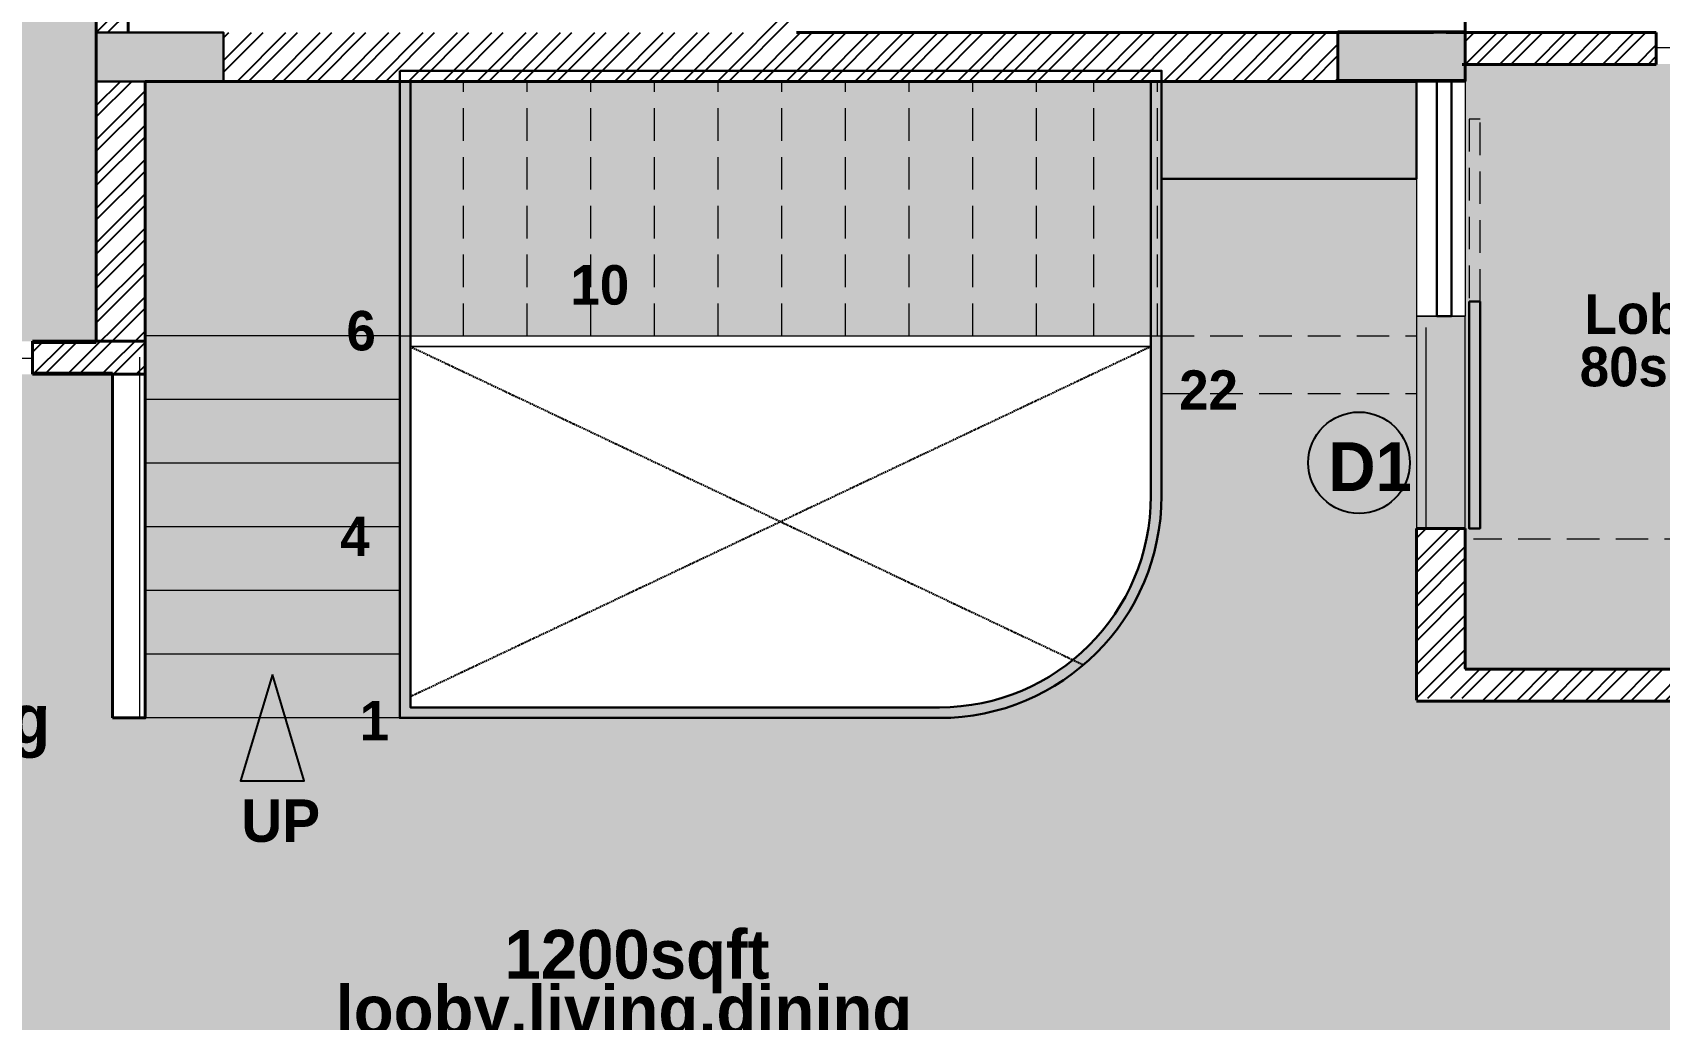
# Model space of a CAD drawing. Header units: feet. Extents: x 3576 to 8206, y -9151 to -6616.
# Drawn here: x 5336.8 to 5636.8, y -8421.8 to -8239.8 of the extents above; entities that cross this region are included whole.
import ezdxf

# ---------------------------------------------------------------- set-up
doc = ezdxf.new("R2010")
doc.units = ezdxf.units.FT
doc.linetypes.add('DASHED2', pattern=[0.375, 0.25, -0.125])
doc.layers.get('0').update_dxf_attribs({"linetype": 'CONTINUOUS', "lineweight": 40})
for name, color, linetype, lineweight in [('1fr', 233, 'CONTINUOUS', 5), ('A-GFLR-MBND', 12, 'CONTINUOUS', 5), ('COLUMN', 254, 'CONTINUOUS', 30), ('fur', 36, 'CONTINUOUS', 20), ('HACHT', 8, 'CONTINUOUS', 9), ('STAIR', 184, 'CONTINUOUS', 9), ('text', 47, 'CONTINUOUS', 25), ('Wall1', 7, 'CONTINUOUS', 40), ('WINDOW', 180, 'CONTINUOUS', 9)]:
    doc.layers.add(name, color=color, linetype=linetype, lineweight=lineweight)
doc.layers.add('A-GFLR-FURN', color=7, linetype='CONTINUOUS', lineweight=5, true_color=0xd1752e)
doc.layers.add('WALL', color=7, linetype='CONTINUOUS', lineweight=40, true_color=0x0b0b0a)
doc.styles.add('ROMANS', font='sanss___.ttf')
doc.styles.get("Standard").update_dxf_attribs({"font": 'GOTHIC.TTF'})

msp = doc.modelspace()

# ---------------------------------------------------------------- hatches: boundary and pattern name
at = {"layer": 'A-GFLR-FURN'}
msp.add_hatch(color=7, dxfattribs=at).paths.add_polyline_path([(5381.056, -8358.202), (5375.1864, -8377.7672), (5386.9255, -8377.7672)])
at = {"layer": 'COLUMN', "lineweight": 25}
h = msp.add_hatch(dxfattribs=at)
h.set_pattern_fill('ANSI32', color=32, scale=0.469565, style=0)
h.set_pattern_definition([(45, (5159.5777, -8141.2092), (-3.16261, 3.16261), []), (45, (5161.686, -8141.2092), (-3.16261, 3.16261), [])])
h.paths.add_polyline_path([(5471.8386, -8180.3397), (5477.7081, -8180.3397)])
h.paths.add_polyline_path([(5471.8386, -8239.8179), (5477.7081, -8239.8179), (5477.7081, -8209.6875), (5471.8386, -8209.6875)])
h.paths.add_polyline_path([(5372.056, -8239.8179), (5577.4907, -8239.8179), (5577.4907, -8248.8179), (5372.056, -8248.8179)])
h = msp.add_hatch(dxfattribs=at)
h.set_pattern_fill('ANSI32', color=32, scale=0.469565, style=0)
h.set_pattern_definition([(45, (5348.5777, -8239.818), (-3.1626, 3.1626), []), (45, (5350.686, -8239.818), (-3.1626, 3.1626), [])])
h.paths.add_polyline_path([(5354.4473, -8209.6875), (5348.5777, -8209.6875), (5348.5777, -8239.8179), (5354.4473, -8239.8179)])
at = {"layer": 'COLUMN'}
for points in [[(5372.056, -8239.8179), (5348.5777, -8239.8179), (5348.5777, -8248.8179), (5372.056, -8248.8179)], [(5600.969, -8239.6904), (5577.4907, -8239.6904), (5577.4907, -8248.6904), (5600.969, -8248.6904)], [(5600.969, -8239.8179), (5577.4907, -8239.8179), (5577.4907, -8248.8179), (5600.969, -8248.8179)]]:
    msp.add_hatch(color=256, dxfattribs=at).paths.add_polyline_path(points)
at = {"layer": 'COLUMN', "lineweight": 25}
h = msp.add_hatch(dxfattribs=at)
h.set_pattern_fill('ANSI32', color=32, scale=0.469565, style=0)
h.set_pattern_definition([(45, (5600.969, -8245.6875), (-3.1626, 3.1626), []), (45, (5603.0774, -8245.6875), (-3.1626, 3.1626), [])])
h.paths.add_polyline_path([(5600.969, -8239.8179), (5636.1864, -8239.8179), (5636.1864, -8245.6875), (5600.969, -8245.6875)])
h = msp.add_hatch(dxfattribs=at)
h.set_pattern_fill('ANSI32', color=32, scale=0.469565, style=0)
h.set_pattern_definition([(45, (5336.8386, -8366.2092), (-3.16261, 3.16261), []), (45, (5338.947, -8366.2092), (-3.16261, 3.16261), [])])
h.paths.add_polyline_path([(5336.8386, -8302.8179), (5357.5777, -8302.8179), (5357.5777, -8248.8179), (5348.5777, -8248.8179), (5348.5777, -8296.9484), (5336.8386, -8296.9484)])
h = msp.add_hatch(dxfattribs=at)
h.set_pattern_fill('ANSI32', color=32, scale=0.469565, style=0)
h.set_pattern_definition([(45, (5591.969, -8362.557), (-3.16261, 3.16261), []), (45, (5594.0774, -8362.557), (-3.16261, 3.16261), [])])
h.paths.add_polyline_path([(5699.1864, -8356.6875), (5842.0125, -8356.6875), (5842.0125, -8362.5571), (5699.1864, -8362.5571)])
h.paths.add_polyline_path([(5600.969, -8357.2092), (5690.1864, -8357.2092), (5690.1864, -8363.0788), (5600.969, -8363.0788)])
h.paths.add_polyline_path([(5600.969, -8331.2556), (5591.969, -8331.2556), (5591.969, -8362.5571), (5600.969, -8362.5571)])
at = {"layer": 'HACHT', "lineweight": 40}
h = msp.add_hatch(color=256, dxfattribs=at)
h.set_gradient(color1=(228, 240, 158), color2=(228, 240, 158), one_color=1, tint=0.78, name='INVCYLINDER')
h.paths.add_polyline_path([(5152.9255, -8141.2092), (5348.5777, -8141.2092), (5348.5777, -8296.7527), (5152.9255, -8296.7527)])
h = msp.add_hatch(color=256, dxfattribs=at)
h.set_gradient(color1=(228, 240, 158), color2=(228, 240, 158), one_color=1, tint=0.78, name='INVCYLINDER')
h.paths.add_polyline_path([(5699.1864, -8141.2092), (5699.1864, -8151.7744), (5696.056, -8151.7744), (5696.056, -8291.5308), (5690.1836, -8291.5304), (5690.1836, -8245.5891), (5600.969, -8245.6875), (5600.969, -8248.6904), (5600.969, -8357.2092), (5690.1864, -8357.2092), (5690.1864, -8325.4266), (5696.056, -8325.4266), (5696.056, -8347.4266), (5699.1866, -8347.4273), (5699.1866, -8357.0816), (5842.0125, -8357.0817), (5842.0125, -8354.0788), (5848.6647, -8354.0788), (5848.6647, -8141.2092)])
h = msp.add_hatch(color=256, dxfattribs=at)
h.set_gradient(color1=(204, 159, 213), color2=(225, 198, 230), one_color=1, tint=0.84, name='INVCYLINDER')
h.paths.add_polyline_path([(5152.9255, -8302.8179), (5351.5777, -8302.8179), (5351.5777, -8366.2074), (5357.5777, -8366.2074), (5357.5777, -8248.8179), (5591.969, -8248.6904), (5591.969, -8362.8238), (5848.6647, -8362.8238), (5848.6647, -8554.4086), (5600.969, -8554.4086), (5600.969, -8446.4086), (5479.2734, -8446.4086), (5479.2734, -8452.2782), (5496.8821, -8452.2782), (5496.8843, -8554.4009), (5354.4473, -8554.4009), (5354.4473, -8469.9049), (5357.5777, -8469.9049), (5357.5777, -8446.4266), (5348.5777, -8446.4266), (5348.5777, -8514.1223), (5276.1864, -8514.1223), (5276.1864, -8446.4266), (5152.9255, -8446.4266)])
edge = h.paths.add_edge_path(flags=0)
edge.add_arc((5504.0198, -8325.2509), 39, 270, 360)
edge.add_line((5543.0198, -8325.2509), (5543.0198, -8295.7726))
edge.add_line((5543.0198, -8295.7726), (5406.4908, -8295.7726))
edge.add_line((5406.4908, -8295.7726), (5406.4908, -8364.2509))
edge.add_line((5406.4908, -8364.2509), (5504.0198, -8364.2509))
at = {"layer": 'HACHT', "lineweight": 9}
h = msp.add_hatch(dxfattribs=at)
h.set_pattern_fill('AR-SAND', color=256, scale=0.02, style=0)
h.set_pattern_definition([(37.5, (5591.969, -8331.2556), (-0.032, 0.978826), [0, -0.77216, 0, -0.8636, 0, -0.8255]), (7.5, (5591.969, -8331.2556), (0.899047, 1.43365), [0, -0.41656, 0, -0.69596, 0, -0.2667]), (327.5, (5591.3442, -8331.2556), (1.581985, 0.002874), [0, -0.254, 0, -0.9144, 0, -1.1938]), (317.5, (5591.3442, -8331.2556), (1.527113, 0.44586), [0, -0.127, 0, -0.59944, 0, -0.6858])])
h.paths.add_polyline_path([(5591.969, -8331.2556), (5600.969, -8331.2556), (5600.969, -8292.1252), (5591.969, -8292.1252)])

# ---------------------------------------------------------------- linework, layer by layer
at = {"color": 8, "lineweight": 0}
for points in [[(5665.5342, -8242.6481), (5636.1864, -8242.6481)], [(5593.7346, -8294.2092), (5593.7346, -8331.2556)], [(5301.6212, -8299.8831), (5336.8386, -8299.8831)]]:
    msp.add_lwpolyline(points, dxfattribs=at)
at = {"layer": '1fr', "color": 7, "linetype": 'DASHED2', "lineweight": 20, "ltscale": 24}
for p, q in [((5404.5342, -8293.8161), (5404.5342, -8248.8162)), ((5416.2734, -8295.7726), (5416.2734, -8248.8158)), ((5428.0125, -8295.7726), (5428.0125, -8248.8154)), ((5439.7516, -8295.7726), (5439.7516, -8248.815)), ((5451.4907, -8295.7726), (5451.4907, -8248.8146)), ((5463.2299, -8295.7726), (5463.2299, -8248.8142)), ((5474.969, -8295.7726), (5474.969, -8248.8138)), ((5486.7081, -8295.7726), (5486.7081, -8248.8134)), ((5498.4473, -8295.7726), (5498.4473, -8248.8129)), ((5510.1864, -8295.7726), (5510.1864, -8248.8125)), ((5521.9255, -8295.7726), (5521.9255, -8248.8121)), ((5532.5251, -8295.7726), (5532.5251, -8248.8118)), ((5544.2642, -8295.7726), (5544.2642, -8248.8114)), ((5544.9763, -8295.7726), (5591.969, -8295.7726)), ((5591.9719, -8294.2092), (5591.969, -8306.3722)), ((5544.9763, -8306.3722), (5591.969, -8306.3722))]:
    msp.add_line(p, q, dxfattribs=at)
at = {"layer": '1fr', "lineweight": 30}
msp.add_line((5600.969, -8333.2092), (5600.969, -8357.2092), dxfattribs=at)
at = {"layer": '1fr', "linetype": 'DASHED2', "lineweight": 20, "ltscale": 24}
msp.add_line((5643.7165, -8333.2092), (5602.5023, -8333.2092), dxfattribs=at)
at = {"layer": '1fr', "lineweight": 35}
msp.add_line((5690.1864, -8357.2092), (5600.969, -8357.2092), dxfattribs=at)
at = {"layer": '1fr', "lineweight": 30}
msp.add_lwpolyline([(5544.9763, -8266.8179), (5591.969, -8266.8179), (5591.969, -8248.8179), (5544.9763, -8248.8179)], close=True, dxfattribs=at)
at = {"layer": '1fr', "color": 7, "linetype": 'DASHED2', "lineweight": 20, "ltscale": 24}
msp.add_lwpolyline([(5601.6867, -8289.4336), (5603.6957, -8289.4336), (5603.6957, -8255.7784), (5601.6867, -8255.7784)], close=True, dxfattribs=at)
at = {"layer": 'A-GFLR-MBND', "color": 150}
for p, q in [((5356.5777, -8299.6875), (5356.5777, -8366.2074)), ((5357.5777, -8299.6875), (5357.5777, -8366.2074)), ((5357.5777, -8366.2074), (5356.5777, -8366.2074)), ((5357.5777, -8366.2074), (5356.5777, -8366.2074))]:
    msp.add_line(p, q, dxfattribs=at)
at = {"layer": 'A-GFLR-MBND', "color": 1, "lineweight": 30}
for points in [[(5348.5777, -8239.8179), (5348.5777, -8248.8179), (5372.056, -8248.8179), (5372.056, -8239.8179)], [(5577.4907, -8239.8179), (5577.4907, -8248.8179), (5600.969, -8248.8179), (5600.969, -8239.8179)]]:
    msp.add_lwpolyline(points, close=True, dxfattribs=at)
at = {"layer": 'COLUMN', "lineweight": 40}
msp.add_lwpolyline([(5577.4907, -8239.6904), (5577.4907, -8248.6904), (5600.969, -8248.6904), (5600.969, -8239.6904)], close=True, dxfattribs=at)
at = {"layer": 'COLUMN', "color": 7, "lineweight": 25}
msp.add_circle((5581.3892, -8319.1493), 9.3519, dxfattribs=at)
at = {"layer": 'fur', "color": 7}
msp.add_line((5598.0342, -8239.8179), (5610.3692, -8239.8179), dxfattribs=at)
at = {"layer": 'STAIR', "color": 7}
for p, q in [((5600.969, -8245.56), (5600.969, -8292.1252)), ((5591.969, -8248.6904), (5591.969, -8292.1252)), ((5600.969, -8292.1252), (5591.969, -8292.1252)), ((5591.969, -8292.1252), (5600.969, -8292.1252)), ((5404.5342, -8295.7726), (5357.5777, -8295.7726)), ((5404.5342, -8366.2074), (5404.5342, -8293.8161)), ((5404.5342, -8295.7726), (5544.9763, -8295.7726)), ((5544.9763, -8295.7726), (5544.9763, -8325.2513)), ((5406.4907, -8297.7292), (5406.4907, -8364.2509)), ((5543.0198, -8297.7292), (5406.4907, -8297.7292)), ((5406.4908, -8297.7292), (5543.0198, -8297.7292)), ((5543.0198, -8325.2513), (5543.0198, -8297.7292)), ((5543.0198, -8325.2509), (5543.0198, -8297.7292)), ((5404.5342, -8307.5118), (5357.5777, -8307.5118)), ((5404.5342, -8319.2509), (5357.5777, -8319.2509)), ((5404.5342, -8330.99), (5357.5777, -8330.99)), ((5404.5342, -8342.7292), (5357.5777, -8342.7292)), ((5404.5342, -8354.4683), (5357.5777, -8354.4683)), ((5406.4907, -8364.2509), (5504.0201, -8364.2509)), ((5406.4907, -8364.2509), (5504.0198, -8364.2509)), ((5404.5342, -8366.2074), (5357.5777, -8366.2074)), ((5504.0201, -8366.2074), (5404.5342, -8366.2074))]:
    msp.add_line(p, q, dxfattribs=at)
at = {"layer": 'STAIR', "color": 7, "linetype": 'DASHED2', "lineweight": 25}
for p, q in [((5406.4907, -8297.7292), (5530.5922, -8356.4173)), ((5543.0198, -8297.7292), (5406.4907, -8362.2944))]:
    msp.add_line(p, q, dxfattribs=at)
at = {"layer": 'STAIR'}
msp.add_line((5399.5879, -8366.2074), (5357.5777, -8366.2074), dxfattribs=at)
at = {"layer": 'text', "lineweight": 30}
for p, q in [((5544.9763, -8248.8179), (5544.9763, -8325.251)), ((5504.0198, -8366.2074), (5404.5342, -8366.2074))]:
    msp.add_line(p, q, dxfattribs=at)
for points in [[(5404.5343, -8246.8614), (5544.9763, -8246.8614), (5544.9763, -8325.2509, -0.41421356), (5504.0198, -8366.2074), (5404.5343, -8366.2074)], [(5406.4908, -8248.8179), (5543.0198, -8248.8179), (5543.0198, -8325.2509, -0.41421356), (5504.0198, -8364.2509), (5406.4908, -8364.2509)]]:
    msp.add_lwpolyline(points, format="xyb", close=True, dxfattribs=at)
at = {"layer": 'text', "color": 7, "ltscale": 0.2}
msp.add_lwpolyline([(5381.056, -8358.202), (5375.1864, -8377.7672), (5386.9255, -8377.7672), (5381.056, -8358.202)], dxfattribs=at)
at = {"layer": 'WALL'}
msp.add_line((5351.5777, -8366.2074), (5351.5777, -8302.6223), dxfattribs=at)
at = {"layer": 'WALL', "color": 7, "lineweight": 40}
for p, q in [((5591.969, -8331.2556), (5600.969, -8331.2556)), ((5591.969, -8331.2556), (5591.969, -8362.8238)), ((5600.969, -8331.2556), (5600.969, -8357.0817))]:
    msp.add_line(p, q, dxfattribs=at)
at = {"layer": 'WALL', "color": 7, "lineweight": 20}
msp.add_lwpolyline([(5591.969, -8331.2556), (5600.969, -8331.2556), (5600.969, -8292.1252), (5591.969, -8292.1252)], close=True, dxfattribs=at)
at = {"layer": 'WALL'}
msp.add_lwpolyline([(5336.8386, -8296.7527), (5357.5777, -8296.7527), (5357.5777, -8366.2074), (5351.5777, -8366.2074)], dxfattribs=at)
at = {"layer": 'Wall1'}
for p, q in [((5600.969, -8141.2092), (5600.969, -8239.8179)), ((5348.5777, -8296.9484), (5348.5777, -8209.6875)), ((5354.4473, -8209.6875), (5354.4473, -8239.8179)), ((5477.7081, -8239.8179), (5595.0994, -8239.8179)), ((5597.4473, -8239.8179), (5636.1864, -8239.8179)), ((5636.1864, -8239.8179), (5636.1864, -8245.6875)), ((5636.1864, -8245.6875), (5600.3821, -8245.6875)), ((5357.5777, -8248.8179), (5591.969, -8248.8179)), ((5357.5777, -8302.8179), (5357.5777, -8248.8179)), ((5336.8386, -8302.6223), (5336.8386, -8296.7527)), ((5336.8386, -8302.8179), (5336.8386, -8296.9484)), ((5336.8386, -8296.9484), (5348.5777, -8296.9484)), ((5351.5777, -8302.6223), (5336.8386, -8302.6223)), ((5357.5777, -8302.8179), (5336.8386, -8302.8179)), ((5591.969, -8333.2092), (5591.969, -8362.9513)), ((5600.969, -8333.731), (5600.969, -8357.0817)), ((5600.969, -8357.2092), (5690.1864, -8357.2092)), ((5848.6647, -8363.0788), (5591.969, -8363.0788))]:
    msp.add_line(p, q, dxfattribs=at)
at = {"layer": 'WINDOW', "color": 153, "linetype": 'ByBlock', "lineweight": 30, "true_color": 0x57a1d6}
for p, q in [((5595.7255, -8292.1252), (5595.7255, -8248.6904)), ((5598.4647, -8292.1252), (5598.4647, -8248.6904)), ((5595.7255, -8292.1252), (5598.4647, -8292.1252)), ((5598.4647, -8292.1252), (5595.7255, -8292.1252)), ((5595.7255, -8292.1252), (5598.4647, -8292.1252))]:
    msp.add_line(p, q, dxfattribs=at)
msp.add_lwpolyline([(5601.6867, -8289.4336), (5603.6957, -8289.4336), (5603.6957, -8331.2556), (5601.6867, -8331.2556)], close=True, dxfattribs=at)

# ---------------------------------------------------------------- texts
at = {"layer": 'text', "color": 7, "ltscale": 0.2, "insert": (5375.3213, -8389.1576), "char_height": 19.565217, "width": 392.441411, "attachment_point": 7}
msp.add_mtext('{\\fStylus BT|b1|i0|c0|p34;\\H0.4x;UP}', dxfattribs=at)
at = {"layer": 'Wall1', "color": 5, "width": 240.321526, "style": 'ROMANS'}
for s, insert, char_height, attachment_point in [('{\\fStylus BT|b1|i0|c0|p34;\\C7;10}', (5436.0137, -8282.7087), 7.28077, 1), ('{\\fStylus BT|b1|i0|c0|p34;\\C7;    Lobby}', (5612.1605, -8288.1133), 7.28077, 1), ('{\\fStylus BT|b1|i0|c0|p34;\\C7;6}', (5394.7139, -8291.1554), 7.28077, 1), ('{\\fStylus BT|b1|i0|c0|p34;\\C7;80sqft}', (5622.0792, -8297.7806), 7.28077, 1), ('{\\fStylus BT|b1|i0|c0|p34;\\C7;22}', (5548.2418, -8302.1032), 7.28077, 1), ('{\\fStylus BT|b1|i0|c0|p34;\\C7;D1}', (5575.7539, -8315.3632), 9, 1), ('{\\fStylus BT|b1|i0|c0|p34;\\C7;4}', (5393.5696, -8329.0762), 7.28077, 1), ('{\\fStylus BT|b1|i0|c0|p34;\\C7;Dinning}', (5295.335, -8361.8862), 9, 1), ('{\\fStylus BT|b1|i0|c0|p34;\\C7;1}', (5397.1787, -8363.0555), 7.28077, 1), ('{\\fStylus BT|b1|i0|c0|p34;\\C7;1200sqft}', (5472.6932, -8405.2754), 9, 3), ('{\\fStylus BT|b1|i0|c0|p34;\\C7;looby,living,dining}', (5499.016, -8415.5213), 9, 3)]:
    msp.add_mtext(s, dxfattribs=dict(at, insert=insert, char_height=char_height, attachment_point=attachment_point))

doc.saveas('drawing.dxf')
